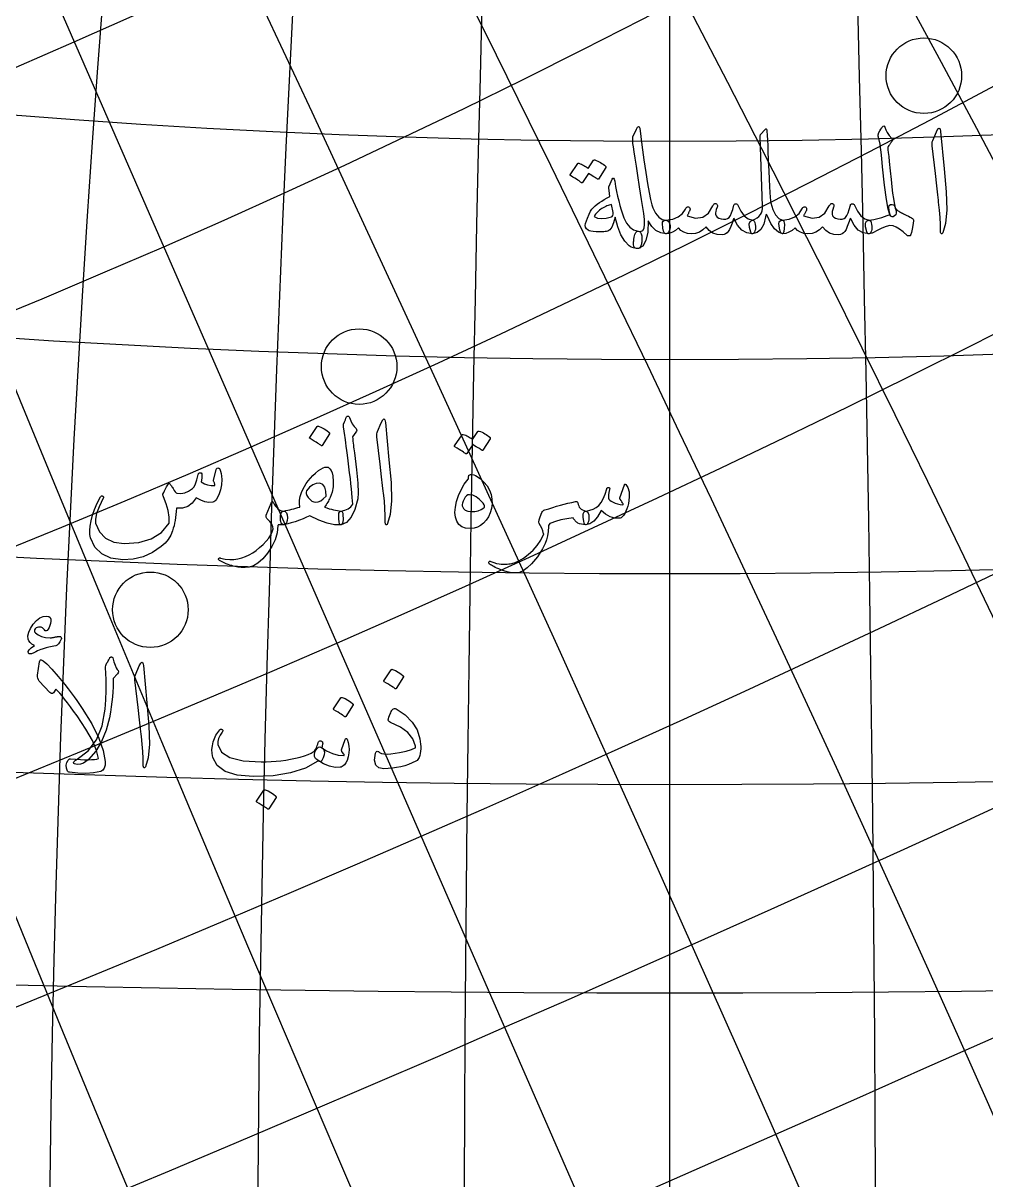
# Model space of a CAD drawing. Header units: millimetres. Extents: x -93 to 93, y -93 to 102.
# Drawn here: x -11.78 to 5.76, y 4.12 to 25.2 of the extents above; entities that cross this region are included whole.
import ezdxf

# ---------------------------------------------------------------- set-up
doc = ezdxf.new("R2010")
doc.units = ezdxf.units.MM
for name, color, linetype in [('ENGRAVE', 7, 'Continuous'), ('ENGRAVE_FINE', 8, 'Continuous'), ('TEXT', 5, 'Continuous')]:
    doc.layers.add(name, color=color, linetype=linetype)

msp = doc.modelspace()

# ---------------------------------------------------------------- linework, layer by layer
at = {"layer": 'ENGRAVE'}
msp.add_lwpolyline([(0, -86.025), (0, 86.025)], dxfattribs=at)
for centre, radius in [((0, 0), 92.5), ((0, 0), 90.2338), ((0, 0), 86.025), ((0, 0), 86.025), ((4.6289, 24.2432), 0.6882), ((-5.6613, 18.9405), 0.6882), ((-9.4659, 14.5081), 0.6882)]:
    msp.add_circle(centre, radius, dxfattribs=at)
for centre, radius, start, end in [((15.1685, 0), 87.3521, 100, 260), ((31.3105, 0), 91.5459, 110, 250), ((49.6666, 0), 99.3331, 120, 240), ((72.1835, 0), 112.2977, 130, 230), ((102.5206, 0), 133.8311, 140, 220), ((148.9997, 0), 172.05, 150, 210), ((236.3517, 0), 251.5203, 160, 200), ((487.872, 0), 495.3982, 170, 190), ((-487.872, 0), 495.3982, 350, 10), ((-236.3517, 0), 251.5203, 340, 20), ((-148.9997, 0), 172.05, 330, 30), ((-102.5206, 0), 133.8311, 320, 40), ((-72.1835, 0), 112.2977, 310, 50), ((-49.6666, 0), 99.3331, 300, 60), ((-31.3105, 0), 91.5459, 290, 70), ((-15.1685, 0), 87.3521, 280, 80), ((0, 172.05), 148.9997, 240, 300), ((0, 251.5203), 236.3517, 250, 290), ((0, 495.3982), 487.872, 260, 280)]:
    msp.add_arc(centre, radius, start, end, dxfattribs=at)
at = {"layer": 'ENGRAVE_FINE'}
msp.add_lwpolyline([(34.4171, -78.8401), (-34.4171, 78.8401)], dxfattribs=at)
for centre, radius, start, end in [((7.5262, 0), 86.3536, 95, 265), ((23.0503, 0), 89.0596, 105, 255), ((40.1141, 0), 94.9181, 115, 245), ((60.2354, 0), 105.0171, 125, 235), ((86.025, 0), 121.6577, 135, 225), ((122.8564, 0), 149.98, 145, 215), ((184.4812, 0), 203.5525, 155, 205), ((321.0497, 0), 332.3751, 165, 195), ((983.2702, 0), 987.0262, 175, 185), ((-983.2702, 0), 987.0262, 355, 5), ((-321.0497, 0), 332.3751, 345, 15), ((-184.4812, 0), 203.5525, 335, 25), ((-122.8564, 0), 149.98, 325, 35), ((-86.025, 0), 121.6577, 315, 45), ((-60.2354, 0), 105.0171, 305, 55), ((-40.1141, 0), 94.9181, 295, 65), ((-23.0503, 0), 89.0596, 285, 75), ((-7.5262, 0), 86.3536, 275, 85), ((-6.8976, -3.0111), 86.3536, 298.583333, 108.583334), ((-13.9016, -6.0687), 87.3521, 303.583333, 103.583333), ((-21.1251, -9.222), 89.0596, 308.583333, 98.583333), ((-28.6955, -12.5268), 91.5459, 313.583333, 93.583333), ((6.8976, 3.0111), 86.3536, 118.583333, 288.583334), ((13.9016, 6.0687), 87.3521, 123.583333, 283.583333), ((21.1251, 9.222), 89.0596, 128.583333, 278.583333), ((28.6955, 12.5268), 91.5459, 133.583333, 273.583333), ((36.7638, 16.049), 94.9181, 138.583333, 268.583333), ((45.5184, 19.8707), 99.3331, 143.583333, 263.583333), ((55.2044, 24.0991), 105.0171, 148.583333, 258.583333), ((66.1547, 28.8794), 112.2977, 153.583333, 253.583333), ((78.8401, 34.4171), 121.6577, 158.583333, 248.583333), ((93.958, 41.0167), 133.8311, 163.583333, 243.583333), ((112.5954, 49.1527), 149.98, 168.583333, 238.583333), ((136.5551, 59.6122), 172.05, 173.583333, 233.583333), ((169.0732, 73.8077), 203.5525, 178.583333, 228.583333), ((216.6114, 94.5602), 251.5203, 183.583333, 223.583333), ((294.2353, 128.4463), 332.3751, 188.583333, 218.583333), ((447.1245, 195.189), 495.3982, 193.583333, 213.583333), ((901.1467, 393.3892), 987.0262, 198.5833333, 208.5833333), ((-901.1467, -393.3892), 987.0262, 18.5833333, 28.5833333), ((-447.1245, -195.189), 495.3982, 13.583333, 33.583333), ((-294.2353, -128.4463), 332.3751, 8.583333, 38.583333), ((-216.6114, -94.5602), 251.5203, 3.583333, 43.583333), ((-169.0732, -73.8077), 203.5525, 358.583333, 48.583333), ((-136.5551, -59.6122), 172.05, 353.583333, 53.583333), ((-112.5954, -49.1527), 149.98, 348.583333, 58.583333), ((-93.958, -41.0167), 133.8311, 343.583333, 63.583333), ((-78.8401, -34.4171), 121.6577, 338.583333, 68.583333), ((-66.1547, -28.8794), 112.2977, 333.583333, 73.583333), ((-55.2044, -24.0991), 105.0171, 328.583333, 78.583333), ((-45.5184, -19.8707), 99.3331, 323.583333, 83.583333), ((-36.7638, -16.049), 94.9181, 318.583333, 88.583333), ((-53.5435, 122.6535), 102.5206, 253.583333, 333.583333), ((-60.0044, 137.4536), 122.8564, 258.583333, 328.583333), ((-68.8342, 157.6802), 148.9997, 263.583333, 323.583333), ((-81.4378, 186.5516), 184.4812, 268.583333, 318.583333), ((-100.6288, 230.5131), 236.3517, 273.583333, 313.583333), ((-132.9774, 304.6148), 321.0497, 278.583333, 308.583333), ((-198.2001, 454.0221), 487.872, 283.583333, 303.583333), ((-394.8919, 904.5889), 983.2702, 288.5833333, 298.5833333), ((0, 203.5525), 184.4812, 245, 295), ((394.8919, -904.5889), 983.2702, 108.5833333, 118.5833333), ((0, 332.3751), 321.0497, 255, 285), ((198.2001, -454.0221), 487.872, 103.583333, 123.583333), ((132.9774, -304.6148), 321.0497, 98.583333, 128.583333), ((0, 987.0262), 983.2702, 265, 275), ((100.6288, -230.5131), 236.3517, 93.583333, 133.583333)]:
    msp.add_arc(centre, radius, start, end, dxfattribs=at)
at = {"layer": 'TEXT'}
for points in [[(-0.6491, 21.3031), (-0.6353, 21.3513), (-0.6186, 21.385), (-0.5992, 21.4041), (-0.577, 21.4086), (-0.5466, 21.4063), (-0.5222, 21.4079), (-0.5036, 21.4132), (-0.491, 21.4224), (-0.4691, 21.4656), (-0.459, 21.5314), (-0.4608, 21.6196), (-0.4743, 21.7305), (-0.515, 21.9896), (-0.551, 22.2203), (-0.5823, 22.4225), (-0.6089, 22.5963), (-0.631, 22.7416), (-0.6488, 22.8585), (-0.6622, 22.947), (-0.6713, 23.007), (-0.6755, 23.0467), (-0.6769, 23.0798), (-0.6755, 23.1063), (-0.6713, 23.1263), (-0.6103, 23.2706), (-0.5867, 23.3037), (-0.5687, 23.3171), (-0.5562, 23.3107), (-0.5492, 23.2845), (-0.5102, 22.9802), (-0.4736, 22.7111), (-0.4394, 22.4772), (-0.4077, 22.2785), (-0.3787, 22.1149), (-0.3529, 21.9861), (-0.3302, 21.8922), (-0.3106, 21.8331), (-0.2591, 21.736), (-0.2017, 21.6666), (-0.1384, 21.625), (-0.0692, 21.6111), (-0.0473, 21.6065), (-0.0289, 21.5924), (-0.014, 21.569), (-0.0026, 21.5362), (0.0032, 21.5059), (0.0037, 21.4759), (-0.001, 21.4462), (-0.0109, 21.4169), (-0.0239, 21.3926), (-0.0379, 21.3753), (-0.053, 21.3649), (-0.0692, 21.3614), (-0.1666, 21.3763), (-0.2537, 21.4211), (-0.3304, 21.4956), (-0.3966, 21.6), (-0.4034, 21.3916), (-0.4348, 21.2379), (-0.4908, 21.139), (-0.5714, 21.095), (-0.5922, 21.0926), (-0.6103, 21.0936), (-0.6255, 21.0981), (-0.638, 21.1061), (-0.65, 21.1194), (-0.6581, 21.1373), (-0.6625, 21.1597), (-0.663, 21.1866), (-0.6616, 21.2017), (-0.6602, 21.2167), (-0.6588, 21.2316), (-0.6575, 21.2462), (-0.6559, 21.2607), (-0.654, 21.275), (-0.6517, 21.2892), (-0.6491, 21.3031)], [(2.0537, 21.6111), (2.0683, 21.603), (2.0787, 21.5869), (2.0849, 21.5628), (2.087, 21.5307), (2.0829, 21.4556), (2.0759, 21.4023), (2.0662, 21.3709), (2.0537, 21.3614), (1.9772, 21.3897), (1.906, 21.4523), (1.8399, 21.5492), (1.779, 21.6805), (1.7663, 21.705), (1.7561, 21.7117), (1.7483, 21.7008), (1.7429, 21.6722), (1.7114, 21.5383), (1.6611, 21.4419), (1.592, 21.3829), (1.5043, 21.3614), (1.4961, 21.3633), (1.4883, 21.369), (1.4809, 21.3786), (1.4737, 21.3919), (1.4507, 21.4774), (1.4481, 21.5425), (1.4659, 21.587), (1.5043, 21.6111), (1.5499, 21.6288), (1.5896, 21.6514), (1.6234, 21.6788), (1.6513, 21.711), (1.6694, 21.7436), (1.6819, 21.7804), (1.6888, 21.8213), (1.6902, 21.8664), (1.643, 23.1235), (1.6437, 23.14), (1.6458, 23.1533), (1.6493, 23.1636), (1.6541, 23.1707), (1.7346, 23.265), (1.7469, 23.2756), (1.7561, 23.2768), (1.7622, 23.2687), (1.7651, 23.2512), (1.768, 23.2163), (1.771, 23.1783), (1.7742, 23.1372), (1.7776, 23.093), (1.7808, 23.0456), (1.7835, 22.9952), (1.7857, 22.9416), (1.7873, 22.8849), (1.7943, 22.6853), (1.8012, 22.5085), (1.8081, 22.3544), (1.8151, 22.223), (1.8218, 22.1145), (1.8283, 22.0291), (1.8343, 21.9668), (1.84, 21.9275), (1.8784, 21.8016), (1.9268, 21.7069), (1.9852, 21.6434), (2.0537, 21.6111)], [(3.9962, 22.6823), (4.0137, 22.5075), (4.0302, 22.3521), (4.0456, 22.2161), (4.06, 22.0995), (4.0734, 22.0026), (4.0857, 21.9254), (4.097, 21.868), (4.1072, 21.8304), (4.1221, 21.7818), (4.1253, 21.7416), (4.1166, 21.7097), (4.0961, 21.6861), (4.071, 21.6731), (4.0483, 21.6729), (4.028, 21.6855), (4.0101, 21.711), (3.9787, 21.8083), (3.9456, 21.9865), (3.9107, 22.2454), (3.8741, 22.5852), (3.8611, 22.7314), (3.8498, 22.8481), (3.8403, 22.9353), (3.8325, 22.9931), (3.802, 23.1207), (3.798, 23.1433), (3.7971, 23.1638), (3.7994, 23.1821), (3.8047, 23.1984), (3.8285, 23.2383), (3.8471, 23.2692), (3.8604, 23.2911), (3.8686, 23.3039), (3.8852, 23.3228), (3.8991, 23.3296), (3.9102, 23.3242), (3.9185, 23.3067), (3.9336, 23.2571), (3.9595, 23.2054), (3.996, 23.1516), (4.0434, 23.0958), (4.0521, 23.0847), (4.0559, 23.0736), (4.0548, 23.0625), (4.0489, 23.0514), (4.0395, 23.0379), (4.0306, 23.0253), (4.0221, 23.0136), (4.0143, 23.0028), (4.0069, 22.9928), (4, 22.9837), (3.9937, 22.9755), (3.9879, 22.9681), (3.9796, 22.9556), (3.974, 22.9431), (3.9712, 22.9307), (3.9712, 22.9182), (3.9749, 22.8909), (3.9803, 22.8425), (3.9874, 22.773), (3.9962, 22.6823)], [(4.8592, 23.2206), (4.8858, 23.272), (4.9071, 23.29), (4.9232, 23.2748), (4.9342, 23.2262), (4.998, 22.5463), (5.036, 22.129), (5.0445, 21.7957), (5.0235, 21.5463), (4.973, 21.3808), (4.9638, 21.3673), (4.9557, 21.36), (4.9486, 21.359), (4.9425, 21.3642), (4.9376, 21.3723), (4.9342, 21.3829), (4.9321, 21.3959), (4.9314, 21.4113), (4.9314, 21.5315), (4.9258, 21.659), (4.9147, 21.7938), (4.8981, 21.9358), (4.8945, 21.9729), (4.8835, 22.0732), (4.8653, 22.2366), (4.8398, 22.4631), (4.7788, 22.9653), (4.7774, 22.992), (4.7788, 23.0167), (4.7829, 23.0392), (4.7899, 23.0597)], [(-1.3901, 22.7017), (-1.3866, 22.7052), (-1.3817, 22.7073), (-1.3755, 22.708), (-1.3679, 22.7073), (-1.3405, 22.697), (-1.3141, 22.6858), (-1.2885, 22.6734), (-1.2638, 22.6601), (-1.2398, 22.6455), (-1.2163, 22.6296), (-1.1933, 22.6122), (-1.1708, 22.5935), (-1.1665, 22.5878), (-1.1646, 22.5817), (-1.1651, 22.5753), (-1.1681, 22.5685), (-1.3013, 22.3576), (-1.3049, 22.3548), (-1.3103, 22.3548), (-1.3174, 22.3576), (-1.3262, 22.3632), (-1.3323, 22.3683), (-1.3422, 22.3753), (-1.3559, 22.3842), (-1.3734, 22.3951), (-1.3949, 22.408), (-1.4206, 22.4232), (-1.4504, 22.4406), (-1.4844, 22.4603), (-1.5899, 22.2966), (-1.5947, 22.2915), (-1.601, 22.2903), (-1.6086, 22.2929), (-1.6176, 22.2993), (-1.6254, 22.3049), (-1.6377, 22.3132), (-1.6545, 22.3243), (-1.6759, 22.3382), (-1.7021, 22.3548), (-1.7335, 22.3743), (-1.7701, 22.3965), (-1.8119, 22.4214), (-1.8162, 22.4256), (-1.8181, 22.4298), (-1.8176, 22.4339), (-1.8146, 22.4381), (-1.6787, 22.6407), (-1.6752, 22.6441), (-1.6703, 22.6462), (-1.6641, 22.6469), (-1.6565, 22.6462), (-1.6332, 22.6387), (-1.6107, 22.6299), (-1.5888, 22.6199), (-1.5677, 22.6088), (-1.5472, 22.5965), (-1.5274, 22.5834), (-1.5083, 22.5695), (-1.49, 22.5546)], [(-0.8378, 21.6555), (-0.7903, 21.5548), (-0.731, 21.48), (-0.6599, 21.4313), (-0.577, 21.4086), (-0.5543, 21.4013), (-0.536, 21.385), (-0.5223, 21.3597), (-0.5132, 21.3253), (-0.5107, 21.3071), (-0.509, 21.2885), (-0.508, 21.2696), (-0.5076, 21.2504), (-0.5083, 21.231), (-0.5104, 21.2115), (-0.5138, 21.1921), (-0.5187, 21.1727), (-0.5291, 21.1408), (-0.5409, 21.1172), (-0.5541, 21.1019), (-0.5687, 21.095), (-0.615, 21.095), (-0.6595, 21.1033), (-0.7024, 21.12), (-0.7435, 21.1449), (-0.8229, 21.2263), (-0.8919, 21.3399), (-0.9506, 21.4857), (-0.9988, 21.6639), (-1.0258, 21.5584), (-1.0571, 21.4807), (-1.0924, 21.4308), (-1.132, 21.4086), (-1.1534, 21.4047), (-1.176, 21.4016), (-1.1999, 21.3992), (-1.2249, 21.3975), (-1.2514, 21.3964), (-1.2794, 21.3961), (-1.309, 21.3964), (-1.3401, 21.3975), (-1.3973, 21.4013), (-1.4414, 21.4072), (-1.4723, 21.4152), (-1.49, 21.4252), (-1.5189, 21.4547), (-1.5364, 21.4849), (-1.5425, 21.5157), (-1.5371, 21.5473), (-1.5019, 21.6458), (-1.4712, 21.7221), (-1.445, 21.7763), (-1.4234, 21.8082), (-1.3939, 21.8397), (-1.3609, 21.8706), (-1.3245, 21.9008), (-1.2846, 21.9303), (-1.2412, 21.9591), (-1.1944, 21.9872), (-1.1441, 22.0146), (-1.0904, 22.0413), (-1.107, 22.1523), (-1.1083, 22.1656), (-1.1094, 22.1779), (-1.1104, 22.1892), (-1.1112, 22.1994), (-1.1114, 22.2086), (-1.1108, 22.2168), (-1.1093, 22.2239), (-1.107, 22.23), (-1.0515, 22.3604), (-1.0402, 22.3777), (-1.0286, 22.377), (-1.0166, 22.3583), (-1.0043, 22.3215), (-0.9883, 22.2261), (-0.9707, 22.1342), (-0.9515, 22.0458), (-0.9308, 21.9608), (-0.9089, 21.8793), (-0.886, 21.8012), (-0.8624, 21.7266), (-0.8378, 21.6555)], [(-1.0626, 21.897), (-1.0824, 21.8911), (-1.1028, 21.8845), (-1.124, 21.8772), (-1.1459, 21.8692), (-1.1682, 21.86), (-1.1909, 21.8491), (-1.214, 21.8364), (-1.2374, 21.822), (-1.2603, 21.8076), (-1.2818, 21.7922), (-1.3019, 21.7757), (-1.3207, 21.7582), (-1.3379, 21.7397), (-1.3533, 21.7201), (-1.367, 21.6994), (-1.379, 21.6777), (-1.3157, 21.6491), (-1.2423, 21.6382), (-1.1589, 21.645), (-1.0654, 21.6694), (-1.0508, 21.6796), (-1.0404, 21.6965), (-1.0342, 21.7199), (-1.0321, 21.7499)], [(0.2833, 21.8109), (0.2919, 21.826), (0.3013, 21.838), (0.3114, 21.8468), (0.3221, 21.8526), (0.3329, 21.8548), (0.3429, 21.8533), (0.3523, 21.8479), (0.361, 21.8387), (0.367, 21.8264), (0.3686, 21.8116), (0.3657, 21.7945), (0.3582, 21.7749), (0.3527, 21.765), (0.3474, 21.7547), (0.3423, 21.7442), (0.3374, 21.7332), (0.3323, 21.7221), (0.3266, 21.711), (0.3205, 21.6999), (0.3138, 21.6888), (0.469, 21.6491), (0.5989, 21.6659), (0.7035, 21.7393), (0.7828, 21.8692), (0.7913, 21.8843), (0.8001, 21.8963), (0.8093, 21.9051), (0.8188, 21.9108), (0.8296, 21.9133), (0.8397, 21.9122), (0.849, 21.9077), (0.8577, 21.8997), (0.8641, 21.889), (0.8667, 21.8762), (0.8655, 21.8612), (0.8605, 21.8442), (0.8462, 21.8031), (0.8369, 21.7686), (0.8324, 21.7407), (0.8327, 21.7194), (0.8423, 21.689), (0.8626, 21.6646), (0.8936, 21.646), (0.9354, 21.6333), (0.9808, 21.6278), (1.02, 21.6306), (1.053, 21.6417), (1.0797, 21.6611), (1.1029, 21.6928), (1.1255, 21.7409), (1.1473, 21.8052), (1.1685, 21.8859), (1.1716, 21.8956), (1.1782, 21.9025), (1.1883, 21.9067), (1.2018, 21.9081), (1.2157, 21.9067), (1.2268, 21.9025), (1.2351, 21.8956), (1.2406, 21.8859), (1.2948, 21.7719), (1.3572, 21.6881), (1.428, 21.6346), (1.507, 21.6111), (1.5235, 21.6042), (1.5369, 21.5889), (1.5471, 21.5654), (1.5542, 21.5334), (1.5592, 21.4989), (1.5605, 21.4675), (1.5579, 21.4393), (1.5514, 21.4141), (1.5424, 21.391), (1.532, 21.3746), (1.5202, 21.3647), (1.507, 21.3614), (1.4009, 21.3786), (1.31, 21.4301), (1.2344, 21.5159), (1.174, 21.6361), (1.1711, 21.6424), (1.1678, 21.6444), (1.1642, 21.6424), (1.1602, 21.6361), (1.1345, 21.5572), (1.1102, 21.4925), (1.0873, 21.442), (1.0658, 21.4058), (1.0424, 21.3799), (1.0166, 21.3607), (0.9883, 21.348), (0.9576, 21.342), (0.8652, 21.348), (0.7849, 21.3746), (0.7167, 21.4216), (0.6607, 21.489), (0.6034, 21.4332), (0.54, 21.3933), (0.4702, 21.3694), (0.3943, 21.3614), (0.3213, 21.3682), (0.2576, 21.3884), (0.2033, 21.4223), (0.1584, 21.4696), (0.1034, 21.4223), (0.0467, 21.3884), (-0.0117, 21.3682), (-0.0719, 21.3614), (-0.0957, 21.373), (-0.1142, 21.4079), (-0.1276, 21.466), (-0.1358, 21.5473), (-0.1328, 21.5721), (-0.1212, 21.591), (-0.1009, 21.604), (-0.0719, 21.6111), (0.0533, 21.6309), (0.1542, 21.6708), (0.2309, 21.7308), (0.2833, 21.8109)], [(2.4061, 21.8109), (2.4148, 21.826), (2.4242, 21.838), (2.4342, 21.8468), (2.445, 21.8526), (2.4557, 21.8548), (2.4658, 21.8533), (2.4752, 21.8479), (2.4838, 21.8387), (2.4899, 21.8264), (2.4915, 21.8116), (2.4885, 21.7945), (2.4811, 21.7749), (2.4756, 21.765), (2.4703, 21.7547), (2.4652, 21.7442), (2.4603, 21.7332), (2.4551, 21.7221), (2.4495, 21.711), (2.4433, 21.6999), (2.4367, 21.6888), (2.5919, 21.6491), (2.7218, 21.6659), (2.8264, 21.7393), (2.9056, 21.8692), (2.9141, 21.8843), (2.923, 21.8963), (2.9322, 21.9051), (2.9417, 21.9108), (2.9525, 21.9133), (2.9625, 21.9122), (2.9719, 21.9077), (2.9806, 21.8997), (2.987, 21.889), (2.9896, 21.8762), (2.9884, 21.8612), (2.9833, 21.8442), (2.9691, 21.8031), (2.9598, 21.7686), (2.9552, 21.7407), (2.9556, 21.7194), (2.9651, 21.689), (2.9854, 21.6646), (3.0165, 21.646), (3.0583, 21.6333), (3.1037, 21.6278), (3.1429, 21.6306), (3.1759, 21.6417), (3.2026, 21.6611), (3.2258, 21.6928), (3.2484, 21.7409), (3.2702, 21.8052), (3.2914, 21.8859), (3.2945, 21.8956), (3.3011, 21.9025), (3.3111, 21.9067), (3.3247, 21.9081), (3.3385, 21.9067), (3.3496, 21.9025), (3.358, 21.8956), (3.3635, 21.8859), (3.4176, 21.7719), (3.4801, 21.6881), (3.5508, 21.6346), (3.6299, 21.6111), (3.6464, 21.6042), (3.6598, 21.5889), (3.67, 21.5654), (3.6771, 21.5334), (3.6821, 21.4989), (3.6833, 21.4675), (3.6807, 21.4393), (3.6743, 21.4141), (3.6653, 21.391), (3.6549, 21.3746), (3.6431, 21.3647), (3.6299, 21.3614), (3.5238, 21.3786), (3.4329, 21.4301), (3.3573, 21.5159), (3.2969, 21.6361), (3.294, 21.6424), (3.2907, 21.6444), (3.287, 21.6424), (3.283, 21.6361), (3.2574, 21.5572), (3.2331, 21.4925), (3.2102, 21.442), (3.1887, 21.4058), (3.1653, 21.3799), (3.1394, 21.3607), (3.1112, 21.348), (3.0805, 21.342), (2.988, 21.348), (2.9077, 21.3746), (2.8396, 21.4216), (2.7835, 21.489), (2.7263, 21.4332), (2.6628, 21.3933), (2.5931, 21.3694), (2.5171, 21.3614), (2.4441, 21.3682), (2.3805, 21.3884), (2.3262, 21.4223), (2.2813, 21.4696), (2.2263, 21.4223), (2.1696, 21.3884), (2.1111, 21.3682), (2.0509, 21.3614), (2.0272, 21.373), (2.0086, 21.4079), (1.9953, 21.466), (1.9871, 21.5473), (1.9901, 21.5721), (2.0017, 21.591), (2.022, 21.604), (2.0509, 21.6111), (2.1762, 21.6309), (2.2771, 21.6708), (2.3538, 21.7308), (2.4061, 21.8109)], [(4.0184, 21.8942), (4.051, 21.897), (4.0767, 21.8886), (4.0954, 21.8692), (4.1072, 21.8387), (4.1126, 21.8236), (4.1232, 21.8089), (4.139, 21.7945), (4.1599, 21.7804), (4.1731, 21.773), (4.1877, 21.7648), (4.2037, 21.7557), (4.221, 21.7457), (4.2397, 21.7352), (4.2598, 21.7246), (4.2814, 21.7137), (4.3042, 21.7027), (4.3469, 21.6821), (4.3806, 21.6646), (4.4052, 21.6502), (4.4208, 21.6389), (4.4314, 21.629), (4.4381, 21.6188), (4.4411, 21.6082), (4.4402, 21.5973), (4.4286, 21.5144), (4.4159, 21.4433), (4.4022, 21.3839), (4.3875, 21.3364), (4.3837, 21.3303), (4.3778, 21.326), (4.3698, 21.3234), (4.3597, 21.3225), (4.3471, 21.3231), (4.3369, 21.3246), (4.329, 21.3272), (4.3237, 21.3309), (4.2536, 21.3959), (4.1877, 21.4467), (4.126, 21.4833), (4.0684, 21.5057), (4.0101, 21.5105), (3.9407, 21.4974), (3.8602, 21.4661), (3.7687, 21.4169), (3.7244, 21.3926), (3.6861, 21.3753), (3.6537, 21.3649), (3.6271, 21.3614), (3.6143, 21.3636), (3.6036, 21.3704), (3.5949, 21.3817), (3.5883, 21.3975), (3.5657, 21.4878), (3.5647, 21.5536), (3.5852, 21.5947), (3.6271, 21.6111), (3.6721, 21.6163), (3.718, 21.6236), (3.765, 21.633), (3.8131, 21.6444), (3.862, 21.6581), (3.9116, 21.6743), (3.9619, 21.6928), (4.0129, 21.7138), (3.9966, 21.7886), (3.9921, 21.8435), (3.9993, 21.8788), (4.0184, 21.8942)], [(-5.9457, 17.8901), (-5.927, 17.9354), (-5.9124, 17.9713), (-5.902, 17.9978), (-5.8958, 18.015), (-5.8909, 18.0259), (-5.8847, 18.0337), (-5.8771, 18.0384), (-5.868, 18.04), (-5.8578, 18.0383), (-5.8493, 18.033), (-5.8426, 18.0244), (-5.8375, 18.0122), (-5.8145, 17.9527), (-5.7869, 17.8992), (-5.7548, 17.8515), (-5.7182, 17.8097), (-5.708, 17.7963), (-5.705, 17.7812), (-5.7094, 17.7644), (-5.721, 17.7458), (-5.782, 17.6598), (-5.7779, 17.6213), (-5.7737, 17.5835), (-5.7695, 17.5464), (-5.7654, 17.51), (-5.7612, 17.4742), (-5.757, 17.4392), (-5.7529, 17.4049), (-5.7487, 17.3712), (-5.7104, 17.0597), (-5.687, 16.8162), (-5.6785, 16.6407), (-5.6849, 16.5332), (-5.7373, 16.338), (-5.8056, 16.1939), (-5.8899, 16.1008), (-5.9901, 16.0586), (-5.9929, 16.0586), (-5.9957, 16.0586), (-5.9985, 16.0586), (-6.0012, 16.0586), (-6.0177, 16.0742), (-6.0283, 16.11), (-6.033, 16.1658), (-6.0318, 16.2418), (-6.0292, 16.2699), (-6.0214, 16.2903), (-6.0084, 16.3032), (-5.9901, 16.3084), (-5.9197, 16.3224), (-5.8611, 16.3479), (-5.8143, 16.3849), (-5.7792, 16.4333), (-5.7816, 16.4914), (-5.7858, 16.5574), (-5.792, 16.6315), (-5.8001, 16.7135), (-5.8099, 16.8032), (-5.8212, 16.9002), (-5.8341, 17.0044), (-5.8486, 17.1159), (-5.862, 17.2255), (-5.8743, 17.324), (-5.8856, 17.4114), (-5.8958, 17.4878), (-5.9046, 17.553), (-5.9118, 17.6071), (-5.9171, 17.6501), (-5.9208, 17.682), (-5.9485, 17.8402), (-5.9494, 17.8558), (-5.9492, 17.8693), (-5.948, 17.8808), (-5.9457, 17.8901)], [(-5.2575, 17.9179), (-5.231, 17.9692), (-5.2097, 17.9873), (-5.1935, 17.972), (-5.1826, 17.9234), (-5.1188, 17.2436), (-5.0808, 16.8263), (-5.0723, 16.4929), (-5.0933, 16.2435), (-5.1438, 16.0781), (-5.153, 16.0645), (-5.1611, 16.0572), (-5.1682, 16.0562), (-5.1743, 16.0614), (-5.1792, 16.0696), (-5.1826, 16.0801), (-5.1847, 16.0932), (-5.1854, 16.1086), (-5.1854, 16.2288), (-5.1909, 16.3563), (-5.202, 16.491), (-5.2187, 16.6331), (-5.2223, 16.6702), (-5.2333, 16.7704), (-5.2515, 16.9338), (-5.277, 17.1603), (-5.338, 17.6626), (-5.3394, 17.6893), (-5.338, 17.7139), (-5.3339, 17.7365), (-5.3269, 17.7569)], [(-6.4258, 17.8485), (-6.4224, 17.852), (-6.4175, 17.8541), (-6.4113, 17.8548), (-6.4036, 17.8541), (-6.3497, 17.8322), (-6.2989, 17.8055), (-6.2512, 17.7739), (-6.2066, 17.7375), (-6.2023, 17.732), (-6.2004, 17.7264), (-6.2009, 17.7209), (-6.2038, 17.7153), (-6.3342, 17.5044), (-6.3391, 17.4994), (-6.3453, 17.4982), (-6.353, 17.5008), (-6.362, 17.5072), (-6.3698, 17.5127), (-6.3821, 17.5211), (-6.3989, 17.5322), (-6.4203, 17.546), (-6.4465, 17.5627), (-6.4779, 17.5821), (-6.5144, 17.6043), (-6.5562, 17.6293), (-6.5618, 17.6334), (-6.5646, 17.6376), (-6.5646, 17.6418), (-6.5618, 17.6459)], [(-3.4982, 17.7597), (-3.4947, 17.7632), (-3.4899, 17.7653), (-3.4836, 17.766), (-3.476, 17.7653), (-3.4487, 17.755), (-3.4222, 17.7438), (-3.3966, 17.7314), (-3.3719, 17.7181), (-3.3479, 17.7035), (-3.3244, 17.6876), (-3.3014, 17.6702), (-3.279, 17.6515), (-3.2746, 17.6458), (-3.2727, 17.6397), (-3.2732, 17.6333), (-3.2762, 17.6265), (-3.4094, 17.4156), (-3.413, 17.4128), (-3.4184, 17.4128), (-3.4255, 17.4156), (-3.4344, 17.4212), (-3.4404, 17.4263), (-3.4503, 17.4333), (-3.464, 17.4422), (-3.4815, 17.4531), (-3.5031, 17.466), (-3.5287, 17.4812), (-3.5586, 17.4986), (-3.5925, 17.5183), (-3.698, 17.3546), (-3.7029, 17.3495), (-3.7091, 17.3483), (-3.7167, 17.3509), (-3.7257, 17.3573), (-3.7336, 17.3629), (-3.7459, 17.3712), (-3.7627, 17.3823), (-3.784, 17.3962), (-3.8102, 17.4128), (-3.8416, 17.4323), (-3.8782, 17.4545), (-3.92, 17.4794), (-3.9243, 17.4836), (-3.9262, 17.4878), (-3.9257, 17.4919), (-3.9228, 17.4961), (-3.7868, 17.6987), (-3.7833, 17.7021), (-3.7785, 17.7042), (-3.7722, 17.7049), (-3.7646, 17.7042), (-3.7414, 17.6967), (-3.7188, 17.6879), (-3.697, 17.6779), (-3.6758, 17.6667), (-3.6553, 17.6545), (-3.6356, 17.6414), (-3.6165, 17.6275), (-3.5981, 17.6126)], [(-8.2656, 17.066), (-8.2608, 17.0781), (-8.2545, 17.0868), (-8.2469, 17.092), (-8.2379, 17.0937), (-8.2263, 17.0923), (-8.2164, 17.0882), (-8.2082, 17.0812), (-8.2018, 17.0715), (-8.186, 17.0368), (-8.1748, 16.9938), (-8.168, 16.9425), (-8.1657, 16.8828), (-8.1718, 16.7853), (-8.19, 16.6927), (-8.2204, 16.605), (-8.2629, 16.5221), (-8.2774, 16.5021), (-8.2934, 16.4867), (-8.3107, 16.4758), (-8.3295, 16.4693), (-8.3973, 16.465), (-8.4703, 16.477), (-8.5485, 16.5052), (-8.6319, 16.5498), (-8.7022, 16.4536), (-8.7853, 16.3896), (-8.8812, 16.3578), (-8.9899, 16.3583), (-8.9935, 16.2998), (-8.9986, 16.2435), (-9.0053, 16.1895), (-9.0135, 16.1377), (-9.0233, 16.0879), (-9.0347, 16.0396), (-9.0476, 15.9928), (-9.0621, 15.9476), (-9.0957, 15.8661), (-9.1412, 15.7908), (-9.1984, 15.7218), (-9.2674, 15.659), (-9.4289, 15.5515), (-9.5997, 15.4759), (-9.7799, 15.4322), (-9.9695, 15.4204), (-10.183, 15.4494), (-10.3518, 15.5251), (-10.4758, 15.6478), (-10.555, 15.8172), (-10.5658, 15.8783), (-10.5675, 15.9504), (-10.5602, 16.0337), (-10.5439, 16.128), (-10.5177, 16.2314), (-10.4808, 16.3389), (-10.4331, 16.4506), (-10.3746, 16.5665), (-10.37, 16.5737), (-10.3642, 16.5789), (-10.3575, 16.5821), (-10.3497, 16.5831), (-10.3419, 16.5824), (-10.3351, 16.5803), (-10.3294, 16.5769), (-10.3247, 16.572), (-10.3216, 16.5649), (-10.3205, 16.5574), (-10.3216, 16.5496), (-10.3247, 16.5415), (-10.3989, 16.3873), (-10.4468, 16.2605), (-10.4683, 16.1611), (-10.4634, 16.0892), (-10.3934, 15.9305), (-10.2831, 15.8151), (-10.1325, 15.7432), (-9.9417, 15.7145), (-9.675, 15.7315), (-9.4492, 15.7992), (-9.2643, 15.9175), (-9.1203, 16.0864), (-9.1209, 16.1977), (-9.1391, 16.3153), (-9.175, 16.4392), (-9.2286, 16.5692), (-9.2353, 16.5824), (-9.239, 16.5942), (-9.2395, 16.6046), (-9.2369, 16.6136), (-9.222, 16.6446), (-9.2078, 16.6736), (-9.1942, 16.7008), (-9.1814, 16.726), (-9.1693, 16.749), (-9.1578, 16.7694), (-9.1471, 16.7872), (-9.137, 16.8023), (-9.1313, 16.8088), (-9.1252, 16.8114), (-9.1188, 16.8101), (-9.112, 16.8051), (-9.1086, 16.8013), (-9.1037, 16.7954), (-9.0975, 16.7874), (-9.0898, 16.7774), (-9.0811, 16.7652), (-9.0718, 16.751), (-9.0617, 16.7347), (-9.051, 16.7163), (-9.0291, 16.6809), (-9.0107, 16.6553), (-8.9958, 16.6393), (-8.9844, 16.6331), (-8.9122, 16.627), (-8.8401, 16.6393), (-8.7679, 16.67), (-8.6958, 16.7191), (-8.6696, 16.7517), (-8.6437, 16.8051), (-8.6182, 16.8793), (-8.5931, 16.9744), (-8.5907, 16.9834), (-8.5862, 16.991), (-8.5796, 16.9973), (-8.5709, 17.0021), (-8.5627, 17.0053), (-8.5549, 17.0063), (-8.5475, 17.0053), (-8.5404, 17.0021), (-8.5298, 16.9848), (-8.5258, 16.9522), (-8.5284, 16.9043), (-8.5376, 16.8412), (-8.4816, 16.8068), (-8.4217, 16.7843), (-8.3581, 16.7735), (-8.2906, 16.7746), (-8.2915, 16.7949), (-8.2941, 16.8114), (-8.2984, 16.824), (-8.3045, 16.8329), (-8.3114, 16.8412), (-8.3156, 16.8495), (-8.317, 16.8578), (-8.3156, 16.8662)], [(-6.2538, 17.1104), (-6.2498, 17.1103), (-6.2461, 17.11), (-6.2428, 17.1096), (-6.2399, 17.109), (-6.2371, 17.1082), (-6.2343, 17.1072), (-6.2316, 17.1061), (-6.2288, 17.1048), (-6.1984, 17.0797), (-6.174, 17.0458), (-6.1554, 17.0034), (-6.1428, 16.9522), (-6.1322, 16.8483), (-6.1365, 16.7475), (-6.1558, 16.6499), (-6.1899, 16.5554), (-6.2, 16.5332), (-6.2108, 16.511), (-6.2222, 16.4888), (-6.2343, 16.4666), (-6.2472, 16.4444), (-6.2607, 16.4222), (-6.2749, 16.4), (-6.2898, 16.3778), (-6.2475, 16.3633), (-6.2066, 16.3504), (-6.1671, 16.339), (-6.1289, 16.3292), (-6.0921, 16.3211), (-6.0567, 16.315), (-6.0228, 16.3107), (-5.9901, 16.3084), (-5.9777, 16.3041), (-5.9679, 16.291), (-5.961, 16.2694), (-5.9568, 16.239), (-5.9527, 16.1622), (-5.9568, 16.1065), (-5.9693, 16.072), (-5.9901, 16.0586), (-6.1091, 16.0593), (-6.2441, 16.0864), (-6.3949, 16.1398), (-6.5618, 16.2196), (-6.6178, 16.1932), (-6.6804, 16.1669), (-6.7496, 16.1405), (-6.8254, 16.1141), (-6.9012, 16.0899), (-6.9621, 16.0725), (-7.0081, 16.0621), (-7.0391, 16.0586), (-7.0547, 16.0625), (-7.0682, 16.0739), (-7.0797, 16.093), (-7.089, 16.1197), (-7.0926, 16.1349), (-7.0949, 16.1502), (-7.0961, 16.1655), (-7.096, 16.1807), (-7.095, 16.196), (-7.0936, 16.2113), (-7.0916, 16.2265), (-7.089, 16.2418), (-7.0807, 16.2699), (-7.0696, 16.2903), (-7.0557, 16.3032), (-7.0391, 16.3084), (-6.9994, 16.3156), (-6.9607, 16.3233), (-6.9231, 16.3315), (-6.8865, 16.3403), (-6.8506, 16.3496), (-6.815, 16.3594), (-6.7798, 16.3697), (-6.7449, 16.3805), (-6.7501, 16.4428), (-6.7463, 16.5075), (-6.7335, 16.5746), (-6.7116, 16.6442), (-6.6875, 16.7002), (-6.6593, 16.7545), (-6.6271, 16.807), (-6.5909, 16.8578), (-6.5504, 16.9069), (-6.5053, 16.9543), (-6.4554, 16.9999), (-6.4008, 17.0438), (-6.3584, 17.0729), (-6.3197, 17.0937), (-6.2848, 17.1062), (-6.2538, 17.1104)], [(-3.6536, 16.9633), (-3.6298, 16.9742), (-3.603, 16.9765), (-3.5729, 16.9701), (-3.5398, 16.955), (-3.4574, 16.8998), (-3.3879, 16.837), (-3.3312, 16.7666), (-3.2873, 16.6886), (-3.2569, 16.6072), (-3.2408, 16.5241), (-3.2389, 16.4393), (-3.2512, 16.3528), (-3.2736, 16.2739), (-3.3046, 16.2036), (-3.3444, 16.1421), (-3.3927, 16.0892), (-3.4474, 16.0467), (-3.5058, 16.0163), (-3.5681, 15.9981), (-3.6342, 15.992), (-3.7205, 15.9983), (-3.791, 16.0226), (-3.8454, 16.0649), (-3.8839, 16.1252), (-3.907, 16.1986), (-3.9151, 16.2827), (-3.9084, 16.3776), (-3.8867, 16.4832), (-3.8515, 16.5928), (-3.8041, 16.6969), (-3.7447, 16.7954), (-3.673, 16.8884), (-3.6706, 16.8927), (-3.6689, 16.9002), (-3.6678, 16.9107), (-3.6675, 16.9244), (-3.6666, 16.9394), (-3.664, 16.9508), (-3.6597, 16.9588), (-3.6536, 16.9633)], [(-6.3786, 16.8162), (-6.4437, 16.8126), (-6.5056, 16.7878), (-6.5644, 16.7418), (-6.6201, 16.6747), (-6.6296, 16.6525), (-6.6277, 16.6247), (-6.6143, 16.5914), (-6.5895, 16.5526), (-6.5568, 16.5162), (-6.5223, 16.4901), (-6.486, 16.4745), (-6.448, 16.4693), (-6.4064, 16.4761), (-6.362, 16.4964), (-6.3148, 16.5302), (-6.2649, 16.5776), (-6.2689, 16.6705), (-6.2892, 16.7413), (-6.3257, 16.7898), (-6.3786, 16.8162)], [(-0.8286, 16.7829), (-0.824, 16.794), (-0.8182, 16.7996), (-0.8115, 16.7996), (-0.8037, 16.794), (-0.7631, 16.7347), (-0.7412, 16.6566), (-0.7381, 16.5599), (-0.7537, 16.4444), (-0.7664, 16.3946), (-0.7822, 16.3479), (-0.8011, 16.3044), (-0.8231, 16.264), (-0.847, 16.2284), (-0.8689, 16.2022), (-0.8887, 16.1854), (-0.9063, 16.178), (-0.9997, 16.1804), (-1.0881, 16.2043), (-1.1717, 16.2498), (-1.2504, 16.3167), (-1.3181, 16.2038), (-1.3878, 16.1232), (-1.4596, 16.0748), (-1.5335, 16.0586), (-1.5441, 16.0623), (-1.5536, 16.0732), (-1.5621, 16.0914), (-1.5696, 16.1169), (-1.5808, 16.1976), (-1.5786, 16.2564), (-1.5628, 16.2933), (-1.5335, 16.3084), (-1.4601, 16.321), (-1.3954, 16.3424), (-1.3394, 16.3724), (-1.2921, 16.4111), (-1.251, 16.4622), (-1.2137, 16.5297), (-1.1802, 16.6135), (-1.1505, 16.7135), (-1.1453, 16.7255), (-1.1381, 16.7337), (-1.1287, 16.738), (-1.1172, 16.7385), (-1.1056, 16.7352), (-1.0985, 16.7281), (-1.0959, 16.7172), (-1.0978, 16.7024), (-1.1094, 16.6468), (-1.1166, 16.6018), (-1.1192, 16.5677), (-1.1172, 16.5443), (-1.1089, 16.5271), (-1.0923, 16.5089), (-1.0673, 16.4896), (-1.034, 16.4693), (-0.9938, 16.4508), (-0.9507, 16.4367), (-0.905, 16.4272), (-0.8564, 16.4222), (-0.8562, 16.4222), (-0.8557, 16.4222), (-0.8548, 16.4222), (-0.8536, 16.4222), (-0.8517, 16.4248), (-0.8515, 16.4298), (-0.8531, 16.4373), (-0.8564, 16.4471), (-0.8626, 16.4603), (-0.873, 16.4777), (-0.8876, 16.4992), (-0.9063, 16.5248), (-0.9096, 16.5295), (-0.9112, 16.5352), (-0.911, 16.542), (-0.9091, 16.5498)], [(-7.3527, 16.2307), (-7.2666, 16.4527), (-7.2571, 16.4704), (-7.2479, 16.479), (-7.2391, 16.4787), (-7.2306, 16.4693), (-7.2073, 16.4305), (-7.1848, 16.3972), (-7.1629, 16.3694), (-7.1418, 16.3472), (-7.1185, 16.3302), (-7.0932, 16.3181), (-7.0658, 16.3108), (-7.0363, 16.3084), (-7.0072, 16.3008), (-6.9864, 16.2779), (-6.9739, 16.2397), (-6.9697, 16.1863), (-6.9739, 16.1325), (-6.9864, 16.0933), (-7.0072, 16.0687), (-7.0363, 16.0586), (-7.0587, 16.0576), (-7.0814, 16.0572), (-7.1045, 16.0576), (-7.1279, 16.0586), (-7.1319, 16.0576), (-7.1355, 16.0545), (-7.1388, 16.0493), (-7.1418, 16.042), (-7.1567, 15.9107), (-7.1931, 15.7832), (-7.251, 15.6596), (-7.3305, 15.5397), (-7.4191, 15.4355), (-7.5046, 15.3586), (-7.587, 15.3092), (-7.6662, 15.2872), (-7.7408, 15.2815), (-7.8092, 15.2809), (-7.8712, 15.2856), (-7.9271, 15.2955), (-7.9544, 15.3031), (-7.9836, 15.3122), (-8.0148, 15.3226), (-8.0478, 15.3344), (-8.0826, 15.3479), (-8.1189, 15.3635), (-8.1568, 15.3812), (-8.1963, 15.401), (-8.2062, 15.4055), (-8.2136, 15.4107), (-8.2186, 15.4166), (-8.2212, 15.4232), (-8.223, 15.432), (-8.2226, 15.4391), (-8.2202, 15.4445), (-8.2157, 15.4481), (-8.2098, 15.4514), (-8.2032, 15.453), (-8.1959, 15.4528), (-8.1879, 15.4509), (-8.1005, 15.4332), (-8.0187, 15.4245), (-7.9424, 15.4249), (-7.8716, 15.4343), (-7.8016, 15.4527), (-7.7332, 15.4776), (-7.6663, 15.5089), (-7.601, 15.5466), (-7.5371, 15.5906), (-7.4744, 15.6407), (-7.4129, 15.6968), (-7.3527, 15.7589), (-7.3074, 15.8157), (-7.2715, 15.872), (-7.245, 15.928), (-7.2278, 15.9837), (-7.2328, 16.0226), (-7.2535, 16.067), (-7.2897, 16.1169), (-7.3416, 16.1724), (-7.3506, 16.1844), (-7.3554, 16.1981), (-7.3561, 16.2135), (-7.3527, 16.2307)], [(-3.39, 16.3667), (-3.3784, 16.3812), (-3.3768, 16.4), (-3.3853, 16.4229), (-3.4038, 16.4499), (-3.4682, 16.52), (-3.5308, 16.5692), (-3.5917, 16.5977), (-3.6508, 16.6053), (-3.6789, 16.6003), (-3.7049, 16.5852), (-3.7289, 16.56), (-3.7507, 16.5248), (-3.7682, 16.4869), (-3.7792, 16.4534), (-3.7835, 16.4244), (-3.7812, 16.4), (-3.7618, 16.355), (-3.7285, 16.323), (-3.6813, 16.3037), (-3.6203, 16.2973), (-3.5528, 16.3016), (-3.492, 16.3146), (-3.4377, 16.3363), (-3.39, 16.3667)], [(-1.5279, 16.0586), (-1.5715, 16.0605), (-1.6105, 16.0663), (-1.645, 16.0758), (-1.675, 16.0892), (-1.6885, 16.0968), (-1.701, 16.1058), (-1.7127, 16.1162), (-1.7236, 16.128), (-1.7339, 16.1408), (-1.744, 16.1544), (-1.754, 16.1686), (-1.7638, 16.1835), (-1.8797, 16.1662), (-1.9858, 16.1447), (-2.0823, 16.119), (-2.169, 16.0892), (-2.1872, 16.0789), (-2.2002, 16.0649), (-2.208, 16.047), (-2.2106, 16.0253), (-2.2175, 15.9364), (-2.23, 15.8554), (-2.2481, 15.7824), (-2.2716, 15.7173), (-2.295, 15.6665), (-2.3206, 15.6167), (-2.3484, 15.568), (-2.3785, 15.5203), (-2.4108, 15.4738), (-2.4454, 15.4287), (-2.4823, 15.385), (-2.5214, 15.3427), (-2.5975, 15.2711), (-2.6706, 15.2199), (-2.7404, 15.1892), (-2.8072, 15.179), (-2.8712, 15.1826), (-2.9383, 15.1935), (-3.0086, 15.2117), (-3.0819, 15.2372), (-3.1178, 15.2522), (-3.1506, 15.2667), (-3.1803, 15.2807), (-3.2068, 15.2941), (-3.2304, 15.3069), (-3.2512, 15.3188), (-3.2693, 15.3298), (-3.2845, 15.3399), (-3.2937, 15.3486), (-3.2991, 15.3579), (-3.3007, 15.368), (-3.2984, 15.3788), (-3.2928, 15.3876), (-3.2845, 15.3919), (-3.2734, 15.3918), (-3.2595, 15.3871), (-3.2053, 15.3675), (-3.1562, 15.3531), (-3.1123, 15.3439), (-3.0736, 15.3399), (-3.0536, 15.3389), (-3.0323, 15.3385), (-3.0099, 15.3389), (-2.9862, 15.3399), (-2.9613, 15.3416), (-2.9352, 15.3441), (-2.9079, 15.3472), (-2.8794, 15.351), (-2.819, 15.3677), (-2.7489, 15.401), (-2.6692, 15.4509), (-2.5797, 15.5175), (-2.4914, 15.5963), (-2.4153, 15.6826), (-2.3513, 15.7766), (-2.2994, 15.8783), (-2.2973, 15.8824), (-2.2966, 15.8866), (-2.2973, 15.8907), (-2.2994, 15.8949), (-2.315, 15.949), (-2.3341, 15.9976), (-2.3566, 16.0406), (-2.3826, 16.0781), (-2.3899, 16.1023), (-2.384, 16.1447), (-2.365, 16.205), (-2.3327, 16.2834), (-2.3232, 16.2987), (-2.3112, 16.3112), (-2.2968, 16.3209), (-2.28, 16.3278), (-2.207, 16.3509), (-2.135, 16.3729), (-2.064, 16.3939), (-1.9941, 16.4138), (-1.9249, 16.4326), (-1.8561, 16.4499), (-1.7876, 16.4659), (-1.7194, 16.4804), (-1.7031, 16.4822), (-1.6903, 16.479), (-1.6809, 16.4711), (-1.675, 16.4582), (-1.6695, 16.4291), (-1.6611, 16.4027), (-1.65, 16.3791), (-1.6362, 16.3583), (-1.618, 16.3417), (-1.5939, 16.3278), (-1.5638, 16.3167), (-1.5279, 16.3084), (-1.5103, 16.3009), (-1.496, 16.2869), (-1.4853, 16.2662), (-1.478, 16.239), (-1.4742, 16.2085), (-1.4738, 16.178), (-1.477, 16.1474), (-1.4835, 16.1169), (-1.4926, 16.0914), (-1.503, 16.0732), (-1.5148, 16.0623), (-1.5279, 16.0586)], [(-11.1864, 13.8518), (-11.2226, 13.8451), (-11.2562, 13.8387), (-11.2871, 13.8326), (-11.3155, 13.8269), (-11.3411, 13.8213), (-11.3637, 13.8158), (-11.3834, 13.8102), (-11.4001, 13.8047), (-11.4171, 13.7983), (-11.4376, 13.7904), (-11.4615, 13.781), (-11.4889, 13.77), (-11.5198, 13.7572), (-11.5541, 13.7426), (-11.5919, 13.726), (-11.6332, 13.7075), (-11.65, 13.702), (-11.6644, 13.702), (-11.6764, 13.7075), (-11.6859, 13.7186), (-11.6917, 13.7459), (-11.6755, 13.7776), (-11.6375, 13.8139), (-11.5777, 13.8546), (-11.6235, 13.8806), (-11.6582, 13.9087), (-11.6818, 13.9389), (-11.6943, 13.9712), (-11.6967, 14.032), (-11.6818, 14.0981), (-11.6495, 14.1694), (-11.5999, 14.2459), (-11.5408, 14.3144), (-11.4799, 14.3617), (-11.4173, 14.3879), (-11.3529, 14.393), (-11.317, 14.3839), (-11.2926, 14.3652), (-11.2796, 14.3368), (-11.278, 14.2986), (-11.2843, 14.2573), (-11.2947, 14.2195), (-11.3092, 14.1852), (-11.328, 14.1543), (-11.3467, 14.1326), (-11.364, 14.1231), (-11.38, 14.1257), (-11.3946, 14.1404), (-11.4112, 14.1625), (-11.4306, 14.1786), (-11.4528, 14.1888), (-11.4778, 14.1932), (-11.504, 14.1932), (-11.5271, 14.1876), (-11.547, 14.1765), (-11.5638, 14.1599), (-11.5762, 14.1397), (-11.5798, 14.121), (-11.5748, 14.1037), (-11.5611, 14.0877), (-11.5097, 14.0497), (-11.4473, 14.0218), (-11.3737, 14.0039), (-11.2891, 13.9961), (-11.2817, 13.9964), (-11.2735, 13.9972), (-11.2644, 13.9985), (-11.2544, 14.0003), (-11.2436, 14.0025), (-11.2319, 14.0048), (-11.2193, 14.0073), (-11.2059, 14.01), (-11.1913, 14.0127), (-11.1781, 14.0152), (-11.1663, 14.0176), (-11.1559, 14.0197), (-11.1467, 14.0215), (-11.1386, 14.0228), (-11.1315, 14.0236), (-11.1254, 14.0239), (-11.1139, 14.0227), (-11.1046, 14.019), (-11.0973, 14.013), (-11.0921, 14.0045), (-11.0888, 13.9963), (-11.0872, 13.9885), (-11.0874, 13.9811), (-11.0893, 13.9739), (-11.1162, 13.9236), (-11.1413, 13.8865), (-11.1648, 13.8626), (-11.1864, 13.8518)], [(-10.9228, 11.7928), (-10.8274, 11.7844), (-10.741, 11.7786), (-10.6637, 11.7754), (-10.5954, 11.7748), (-10.5359, 11.7766), (-10.4851, 11.7806), (-10.4429, 11.787), (-10.4094, 11.7956), (-10.4443, 11.9451), (-10.5211, 12.1244), (-10.6399, 12.3336), (-10.8007, 12.5726), (-10.8638, 12.6604), (-10.9228, 12.7408), (-10.9776, 12.8137), (-11.0283, 12.8792), (-11.0747, 12.937), (-11.1171, 12.9871), (-11.1552, 13.0293), (-11.1892, 13.0637), (-11.2308, 12.9916), (-11.2485, 12.9829), (-11.2655, 12.9819), (-11.2818, 12.9885), (-11.2974, 13.0027), (-11.4889, 13.208), (-11.5066, 13.2325), (-11.518, 13.2587), (-11.5233, 13.2866), (-11.5222, 13.3163), (-11.4834, 13.5577), (-11.4797, 13.5747), (-11.4743, 13.5868), (-11.4672, 13.5941), (-11.4584, 13.5965), (-11.4171, 13.5787), (-11.3515, 13.5223), (-11.2617, 13.4274), (-11.1476, 13.2941), (-11.0849, 13.2182), (-11.0244, 13.1432), (-10.9663, 13.069), (-10.9103, 12.9958), (-10.8566, 12.9233), (-10.8052, 12.8518), (-10.7561, 12.7811), (-10.7091, 12.7113), (-10.5352, 12.426), (-10.4074, 12.1695), (-10.3257, 11.9418), (-10.2901, 11.7428), (-10.292, 11.6733), (-10.3061, 11.62), (-10.3323, 11.5831), (-10.3706, 11.5625), (-10.5027, 11.5364), (-10.6411, 11.525), (-10.7858, 11.5281), (-10.9367, 11.5458), (-10.9506, 11.5481), (-10.9617, 11.5521), (-10.97, 11.5578), (-10.9755, 11.5652), (-10.9934, 11.6226), (-10.997, 11.6755), (-10.9865, 11.7239), (-10.9617, 11.7678), (-10.9509, 11.7808), (-10.9408, 11.7893), (-10.9315, 11.7933), (-10.9228, 11.7928)], [(-10.5954, 11.7761), (-10.6389, 11.7395), (-10.6862, 11.713), (-10.7374, 11.6965), (-10.7924, 11.6901), (-10.824, 11.6918), (-10.8465, 11.6971), (-10.86, 11.7057), (-10.8645, 11.7179), (-10.8604, 11.7335), (-10.8479, 11.7498), (-10.8271, 11.7668), (-10.7979, 11.7845), (-10.5974, 11.9352), (-10.4455, 12.1376), (-10.3421, 12.3917), (-10.2873, 12.6974), (-10.2743, 12.8679), (-10.2686, 13.0381), (-10.2702, 13.2079), (-10.279, 13.3773), (-10.2816, 13.4264), (-10.2811, 13.4654), (-10.2775, 13.4944), (-10.2707, 13.5133), (-10.2563, 13.5383), (-10.2436, 13.5605), (-10.2327, 13.5799), (-10.2235, 13.5965), (-10.2159, 13.6104), (-10.2096, 13.6215), (-10.2048, 13.6298), (-10.2013, 13.6354), (-10.1944, 13.6425), (-10.1874, 13.6472), (-10.1805, 13.6494), (-10.1736, 13.6493), (-10.1649, 13.646), (-10.1583, 13.6416), (-10.1538, 13.6363), (-10.1514, 13.6298), (-10.1305, 13.5565), (-10.1097, 13.4973), (-10.0889, 13.4524), (-10.0681, 13.4217), (-10.0523, 13.3999), (-10.0466, 13.3787), (-10.0509, 13.3582), (-10.0653, 13.3385), (-10.143, 13.258), (-10.1417, 13.1788), (-10.1434, 13.0967), (-10.148, 13.0116), (-10.1555, 12.9236), (-10.1658, 12.8325), (-10.1788, 12.738), (-10.1943, 12.6403), (-10.2124, 12.5393), (-10.2707, 12.3115), (-10.3539, 12.1084), (-10.4622, 11.93), (-10.5954, 11.7761)], [(-9.6685, 13.4855), (-9.642, 13.5369), (-9.6206, 13.5549), (-9.6045, 13.5397), (-9.5936, 13.4911), (-9.5298, 12.8112), (-9.4918, 12.3939), (-9.4833, 12.0606), (-9.5043, 11.8112), (-9.5547, 11.6457), (-9.5639, 11.6322), (-9.5721, 11.6249), (-9.5792, 11.6239), (-9.5853, 11.6291), (-9.5901, 11.6372), (-9.5936, 11.6478), (-9.5957, 11.6608), (-9.5964, 11.6762), (-9.5964, 11.7964), (-9.6019, 11.9239), (-9.613, 12.0587), (-9.6297, 12.2007), (-9.6333, 12.2378), (-9.6442, 12.3381), (-9.6624, 12.5015), (-9.6879, 12.728), (-9.749, 13.2302), (-9.7504, 13.2569), (-9.749, 13.2816), (-9.7448, 13.3041), (-9.7379, 13.3246)], [(-5.0759, 13.4162), (-5.0724, 13.4196), (-5.0676, 13.4217), (-5.0613, 13.4224), (-5.0537, 13.4217), (-4.9997, 13.3999), (-4.9489, 13.3732), (-4.9012, 13.3416), (-4.8567, 13.3052), (-4.8523, 13.2996), (-4.8504, 13.2941), (-4.8509, 13.2885), (-4.8539, 13.283), (-4.9843, 13.0721), (-4.9892, 13.067), (-4.9954, 13.0658), (-5.003, 13.0684), (-5.0121, 13.0748), (-5.0199, 13.0804), (-5.0322, 13.0887), (-5.049, 13.0998), (-5.0703, 13.1137), (-5.0965, 13.1303), (-5.1279, 13.1498), (-5.1645, 13.172), (-5.2063, 13.1969), (-5.2119, 13.2011), (-5.2146, 13.2053), (-5.2146, 13.2094), (-5.2119, 13.2136)], [(-5.9944, 12.9056), (-5.9909, 12.909), (-5.9861, 12.9111), (-5.9798, 12.9118), (-5.9722, 12.9111), (-5.9183, 12.8893), (-5.8675, 12.8626), (-5.8198, 12.831), (-5.7752, 12.7946), (-5.7709, 12.789), (-5.7689, 12.7835), (-5.7695, 12.7779), (-5.7724, 12.7724), (-5.9028, 12.5615), (-5.9077, 12.5564), (-5.9139, 12.5552), (-5.9216, 12.5578), (-5.9306, 12.5642), (-5.9384, 12.5698), (-5.9507, 12.5781), (-5.9675, 12.5892), (-5.9889, 12.6031), (-6.0151, 12.6197), (-6.0464, 12.6392), (-6.083, 12.6614), (-6.1248, 12.6863), (-6.1304, 12.6905), (-6.1332, 12.6947), (-6.1332, 12.6988), (-6.1304, 12.703)], [(-5.1286, 12.5198), (-5.1176, 12.5529), (-5.1068, 12.5826), (-5.0961, 12.6091), (-5.0856, 12.6322), (-5.0755, 12.6523), (-5.0658, 12.6693), (-5.0567, 12.6835), (-5.0481, 12.6947), (-5.0348, 12.7054), (-5.0197, 12.7099), (-5.0029, 12.7082), (-4.9843, 12.7002), (-4.8201, 12.5901), (-4.6936, 12.4623), (-4.605, 12.3167), (-4.5542, 12.1535), (-4.5471, 12.1069), (-4.5424, 12.0613), (-4.5401, 12.0167), (-4.5403, 11.9732), (-4.5431, 11.931), (-4.5486, 11.8906), (-4.557, 11.8519), (-4.5681, 11.815), (-4.5779, 11.7952), (-4.591, 11.7775), (-4.6071, 11.7619), (-4.6263, 11.7484), (-4.6926, 11.716), (-4.7609, 11.688), (-4.8313, 11.6646), (-4.9038, 11.6457), (-4.9781, 11.631), (-5.0537, 11.62), (-5.1307, 11.6129), (-5.2091, 11.6096), (-5.302, 11.6252), (-5.3589, 11.6776), (-5.3797, 11.7668), (-5.3645, 11.8927), (-5.3593, 11.9064), (-5.352, 11.917), (-5.3426, 11.9244), (-5.3312, 11.9288), (-5.3213, 11.9276), (-5.3111, 11.9239), (-5.3005, 11.9178), (-5.2896, 11.9093), (-5.2557, 11.8911), (-5.2098, 11.8809), (-5.1517, 11.8786), (-5.0814, 11.8844), (-4.929, 11.9066), (-4.8046, 11.9315), (-4.7084, 11.9593), (-4.6402, 11.9898), (-4.6367, 11.994), (-4.6347, 12.0009), (-4.634, 12.0106), (-4.6347, 12.0231), (-4.6817, 12.1542), (-4.7727, 12.2701), (-4.9078, 12.3707), (-5.087, 12.456), (-5.1104, 12.4683), (-5.1251, 12.4831), (-5.1312, 12.5002), (-5.1286, 12.5198)], [(-6.3441, 11.9926), (-6.3414, 11.9912), (-6.3389, 11.9898), (-6.3365, 11.9884), (-6.3343, 11.987), (-6.3322, 11.9855), (-6.3298, 11.9836), (-6.3273, 11.9813), (-6.3246, 11.9787), (-6.3023, 11.9524), (-6.2934, 11.9149), (-6.2981, 11.8663), (-6.3163, 11.8067), (-6.3331, 11.7704), (-6.3503, 11.7477), (-6.3678, 11.7385), (-6.3857, 11.7428), (-6.3947, 11.7472), (-6.4023, 11.7491), (-6.4086, 11.7486), (-6.4134, 11.7456), (-6.641, 11.6211), (-6.9129, 11.5333), (-7.2293, 11.4823), (-7.59, 11.4681), (-7.8818, 11.4931), (-8.102, 11.5597), (-8.2508, 11.6679), (-8.3282, 11.8178), (-8.3402, 11.8885), (-8.3428, 11.9593), (-8.336, 12.0301), (-8.3199, 12.1008), (-8.2978, 12.1634), (-8.2706, 12.2208), (-8.2382, 12.273), (-8.2005, 12.32), (-8.1934, 12.3259), (-8.186, 12.3298), (-8.1782, 12.3315), (-8.17, 12.3311), (-8.1624, 12.3278), (-8.1561, 12.3235), (-8.1513, 12.3181), (-8.1478, 12.3117), (-8.1463, 12.3055), (-8.1471, 12.2978), (-8.1504, 12.2888), (-8.1561, 12.2784), (-8.1964, 12.2194), (-8.2227, 12.1619), (-8.2352, 12.1057), (-8.2338, 12.0509), (-8.1679, 11.9135), (-8.0146, 11.815), (-7.7739, 11.7553), (-7.4457, 11.7345), (-7.3556, 11.7359), (-7.2657, 11.7401), (-7.176, 11.747), (-7.0864, 11.7567), (-6.9975, 11.7692), (-6.9098, 11.7845), (-6.8234, 11.8025), (-6.7381, 11.8233), (-6.6554, 11.8469), (-6.5876, 11.8705), (-6.5347, 11.8941), (-6.4967, 11.9177), (-6.482, 11.9302), (-6.4686, 11.9454), (-6.4564, 11.9635), (-6.4453, 11.9843), (-6.435, 12.0075), (-6.4249, 12.0328), (-6.4149, 12.0602), (-6.4051, 12.0897), (-6.4013, 12.0987), (-6.3954, 12.1064), (-6.3874, 12.1126), (-6.3774, 12.1175), (-6.3666, 12.1201), (-6.3565, 12.1195), (-6.3472, 12.1159), (-6.3385, 12.1091), (-6.3316, 12.0998), (-6.3274, 12.0883), (-6.326, 12.0748), (-6.3274, 12.0592)], [(-6.4273, 11.7706), (-6.4575, 11.7992), (-6.4731, 11.8351), (-6.4741, 11.8783), (-6.4606, 11.9288), (-6.4313, 11.974), (-6.4044, 12.0016), (-6.38, 12.0115), (-6.3579, 12.0037), (-6.2539, 11.9348), (-6.1498, 11.8864), (-6.0457, 11.8585), (-5.9417, 11.8511), (-5.938, 11.8518), (-5.9354, 11.8538), (-5.9339, 11.8573), (-5.9334, 11.8622), (-5.936, 11.8714), (-5.9438, 11.8851), (-5.9568, 11.9033), (-5.975, 11.926), (-5.9785, 11.9329), (-5.9805, 11.9399), (-5.9812, 11.9468), (-5.9805, 11.9537), (-5.9139, 12.1452), (-5.9108, 12.1525), (-5.907, 12.1577), (-5.9025, 12.1608), (-5.8973, 12.1619), (-5.8921, 12.161), (-5.8876, 12.1584), (-5.8838, 12.1541), (-5.8806, 12.148), (-5.8598, 12.0857), (-5.8473, 12.0238), (-5.8432, 11.9622), (-5.8473, 11.901), (-5.8609, 11.8249), (-5.8792, 11.763), (-5.9025, 11.7153), (-5.9306, 11.6818), (-5.9519, 11.6634), (-5.9715, 11.6499), (-5.9894, 11.6412), (-6.0055, 11.6374), (-6.0985, 11.6353), (-6.1998, 11.6568), (-6.3094, 11.7019), (-6.4273, 11.7706)], [(-7.3958, 11.2211), (-7.3923, 11.2246), (-7.3875, 11.2267), (-7.3812, 11.2274), (-7.3736, 11.2267), (-7.3196, 11.2048), (-7.2688, 11.1781), (-7.2211, 11.1466), (-7.1766, 11.1101), (-7.1722, 11.1046), (-7.1703, 11.099), (-7.1708, 11.0935), (-7.1738, 11.0879), (-7.3042, 10.877), (-7.3091, 10.872), (-7.3153, 10.8708), (-7.3229, 10.8734), (-7.332, 10.8798), (-7.3398, 10.8854), (-7.3521, 10.8937), (-7.3689, 10.9048), (-7.3902, 10.9187), (-7.4164, 10.9353), (-7.4478, 10.9547), (-7.4844, 10.9769), (-7.5262, 11.0019), (-7.5318, 11.0061), (-7.5345, 11.0102), (-7.5345, 11.0144), (-7.5318, 11.0186)]]:
    msp.add_lwpolyline(points, close=True, dxfattribs=at)

doc.saveas('drawing.dxf')
